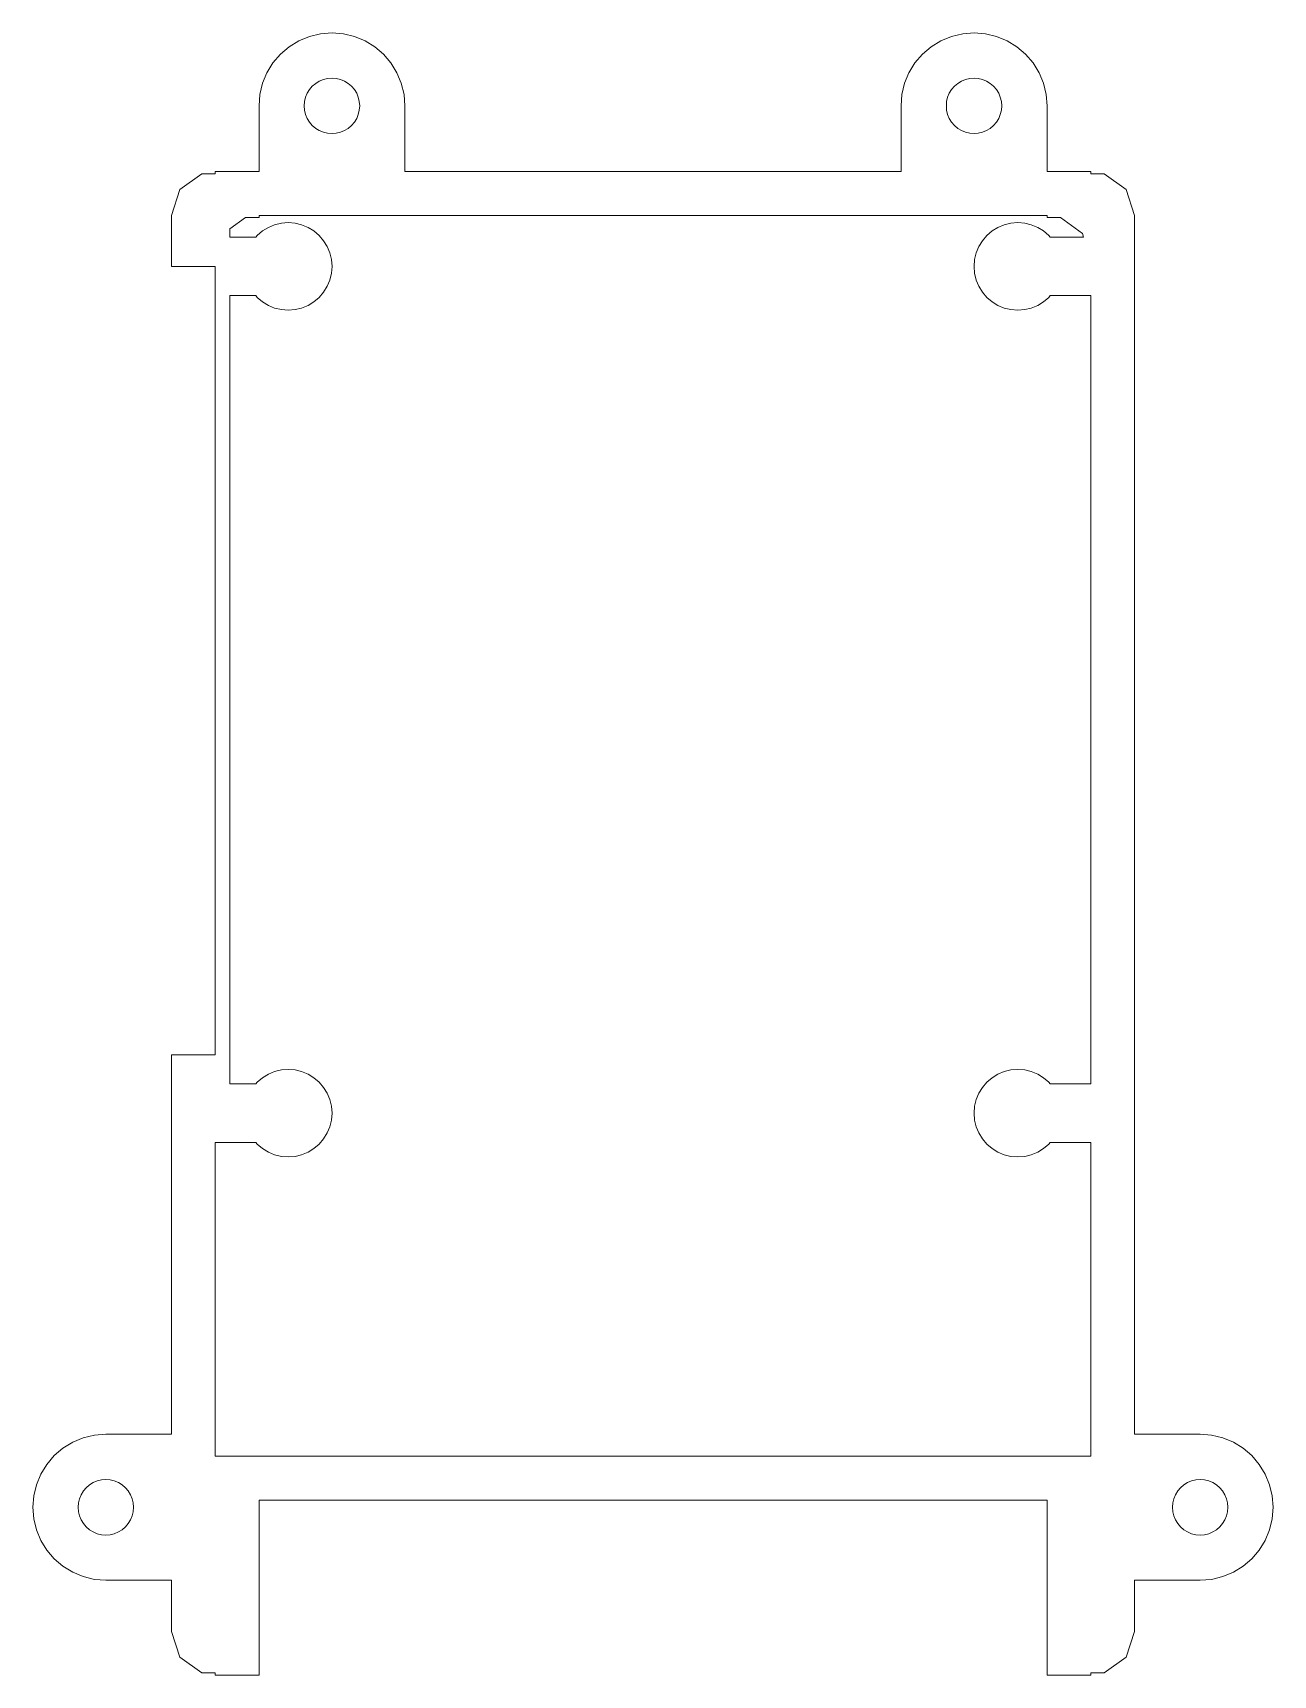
# Model space of a CAD drawing. Header units: millimetres. Extents: x -1309 to 1857, y -1546 to 39.
# Drawn here: x 992.7 to 1077.7, y -1546 to -1433.5 of the extents above; entities that cross this region are included whole.
import ezdxf

# ---------------------------------------------------------------- set-up
doc = ezdxf.new("R2010")
doc.units = ezdxf.units.MM
doc.header["$LTSCALE"] = 0.5
doc.layers.get('0').update_dxf_attribs({"lineweight": 18})

msp = doc.modelspace()

# ---------------------------------------------------------------- linework, layer by layer
for p, q in [((1010.25, -1434.48), (1010.92, -1434.07)), ((1010.92, -1434.07), (1011.64, -1433.77)), ((1011.64, -1433.77), (1012.41, -1433.59)), ((1012.41, -1433.59), (1013.19, -1433.53)), ((1013.19, -1433.53), (1013.97, -1433.59)), ((1013.97, -1433.59), (1014.73, -1433.77)), ((1014.73, -1433.77), (1015.46, -1434.07)), ((1015.46, -1434.07), (1016.13, -1434.48)), ((1054.25, -1434.48), (1054.92, -1434.07)), ((1054.92, -1434.07), (1055.64, -1433.77)), ((1055.64, -1433.77), (1056.41, -1433.59)), ((1056.41, -1433.59), (1057.19, -1433.53)), ((1057.19, -1433.53), (1057.97, -1433.59)), ((1057.97, -1433.59), (1058.73, -1433.77)), ((1058.73, -1433.77), (1059.46, -1434.07)), ((1059.46, -1434.07), (1060.13, -1434.48)), ((1009.14, -1435.59), (1009.65, -1434.99)), ((1009.65, -1434.99), (1010.25, -1434.48)), ((1016.13, -1434.48), (1016.72, -1434.99)), ((1016.72, -1434.99), (1017.23, -1435.59)), ((1053.14, -1435.59), (1053.65, -1434.99)), ((1053.65, -1434.99), (1054.25, -1434.48)), ((1060.13, -1434.48), (1060.72, -1434.99)), ((1060.72, -1434.99), (1061.23, -1435.59)), ((1008.43, -1436.98), (1008.73, -1436.26)), ((1008.73, -1436.26), (1009.14, -1435.59)), ((1017.23, -1435.59), (1017.64, -1436.26)), ((1017.64, -1436.26), (1017.94, -1436.98)), ((1052.43, -1436.98), (1052.73, -1436.26)), ((1052.73, -1436.26), (1053.14, -1435.59)), ((1061.23, -1435.59), (1061.64, -1436.26)), ((1061.64, -1436.26), (1061.94, -1436.98)), ((1008.19, -1438.53), (1008.25, -1437.75)), ((1008.25, -1437.75), (1008.43, -1436.98)), ((1011.38, -1437.94), (1011.49, -1437.67)), ((1011.49, -1437.67), (1011.65, -1437.41)), ((1011.65, -1437.41), (1011.84, -1437.18)), ((1011.84, -1437.18), (1012.07, -1436.99)), ((1012.07, -1436.99), (1012.32, -1436.84)), ((1012.32, -1436.84), (1012.6, -1436.72)), ((1012.6, -1436.72), (1012.89, -1436.65)), ((1012.89, -1436.65), (1013.19, -1436.63)), ((1013.19, -1436.63), (1013.48, -1436.65)), ((1013.48, -1436.65), (1013.77, -1436.72)), ((1013.77, -1436.72), (1014.05, -1436.84)), ((1014.05, -1436.84), (1014.3, -1436.99)), ((1014.3, -1436.99), (1014.53, -1437.18)), ((1014.53, -1437.18), (1014.72, -1437.41)), ((1014.72, -1437.41), (1014.88, -1437.67)), ((1014.88, -1437.67), (1014.99, -1437.94)), ((1017.94, -1436.98), (1018.13, -1437.75)), ((1018.13, -1437.75), (1018.19, -1438.53)), ((1052.19, -1438.53), (1052.25, -1437.75)), ((1052.25, -1437.75), (1052.43, -1436.98)), ((1055.38, -1437.94), (1055.49, -1437.67)), ((1055.49, -1437.67), (1055.65, -1437.41)), ((1055.65, -1437.41), (1055.84, -1437.18)), ((1055.84, -1437.18), (1056.07, -1436.99)), ((1056.07, -1436.99), (1056.32, -1436.84)), ((1056.32, -1436.84), (1056.6, -1436.72)), ((1056.6, -1436.72), (1056.89, -1436.65)), ((1056.89, -1436.65), (1057.19, -1436.63)), ((1057.19, -1436.63), (1057.48, -1436.65)), ((1057.48, -1436.65), (1057.77, -1436.72)), ((1057.77, -1436.72), (1058.05, -1436.84)), ((1058.05, -1436.84), (1058.3, -1436.99)), ((1058.3, -1436.99), (1058.53, -1437.18)), ((1058.53, -1437.18), (1058.72, -1437.41)), ((1058.72, -1437.41), (1058.88, -1437.67)), ((1058.88, -1437.67), (1058.99, -1437.94)), ((1061.94, -1436.98), (1062.13, -1437.75)), ((1062.13, -1437.75), (1062.19, -1438.53)), ((1008.19, -1443.03), (1008.19, -1438.53)), ((1011.29, -1438.53), (1011.31, -1438.23)), ((1011.31, -1438.83), (1011.29, -1438.53)), ((1011.31, -1438.23), (1011.38, -1437.94)), ((1011.38, -1439.12), (1011.31, -1438.83)), ((1014.99, -1437.94), (1015.06, -1438.23)), ((1015.06, -1438.83), (1014.99, -1439.12)), ((1015.06, -1438.23), (1015.09, -1438.53)), ((1015.09, -1438.53), (1015.06, -1438.83)), ((1018.19, -1438.53), (1018.19, -1443.03)), ((1052.19, -1443.03), (1052.19, -1438.53)), ((1055.29, -1438.53), (1055.31, -1438.23)), ((1055.31, -1438.83), (1055.29, -1438.53)), ((1055.31, -1438.23), (1055.38, -1437.94)), ((1055.38, -1439.12), (1055.31, -1438.83)), ((1058.99, -1437.94), (1059.06, -1438.23)), ((1059.06, -1438.83), (1058.99, -1439.12)), ((1059.06, -1438.23), (1059.09, -1438.53)), ((1059.09, -1438.53), (1059.06, -1438.83)), ((1062.19, -1438.53), (1062.19, -1443.03)), ((1011.49, -1439.39), (1011.38, -1439.12)), ((1011.65, -1439.65), (1011.49, -1439.39)), ((1011.84, -1439.87), (1011.65, -1439.65)), ((1012.07, -1440.07), (1011.84, -1439.87)), ((1014.53, -1439.87), (1014.3, -1440.07)), ((1014.72, -1439.65), (1014.53, -1439.87)), ((1014.88, -1439.39), (1014.72, -1439.65)), ((1014.99, -1439.12), (1014.88, -1439.39)), ((1055.49, -1439.39), (1055.38, -1439.12)), ((1055.65, -1439.65), (1055.49, -1439.39)), ((1055.84, -1439.87), (1055.65, -1439.65)), ((1056.07, -1440.07), (1055.84, -1439.87)), ((1058.53, -1439.87), (1058.3, -1440.07)), ((1058.72, -1439.65), (1058.53, -1439.87)), ((1058.88, -1439.39), (1058.72, -1439.65)), ((1058.99, -1439.12), (1058.88, -1439.39)), ((1012.32, -1440.22), (1012.07, -1440.07)), ((1012.6, -1440.34), (1012.32, -1440.22)), ((1012.89, -1440.41), (1012.6, -1440.34)), ((1013.19, -1440.43), (1012.89, -1440.41)), ((1013.48, -1440.41), (1013.19, -1440.43)), ((1013.77, -1440.34), (1013.48, -1440.41)), ((1014.05, -1440.22), (1013.77, -1440.34)), ((1014.3, -1440.07), (1014.05, -1440.22)), ((1056.32, -1440.22), (1056.07, -1440.07)), ((1056.6, -1440.34), (1056.32, -1440.22)), ((1056.89, -1440.41), (1056.6, -1440.34)), ((1057.19, -1440.43), (1056.89, -1440.41)), ((1057.48, -1440.41), (1057.19, -1440.43)), ((1057.77, -1440.34), (1057.48, -1440.41)), ((1058.05, -1440.22), (1057.77, -1440.34)), ((1058.3, -1440.07), (1058.05, -1440.22)), ((1002.76, -1444.27), (1004.26, -1443.18)), ((1004.26, -1443.18), (1005.19, -1443.18)), ((1005.19, -1443.18), (1005.19, -1443.03)), ((1005.19, -1443.03), (1008.19, -1443.03)), ((1018.19, -1443.03), (1052.19, -1443.03)), ((1062.19, -1443.03), (1065.19, -1443.03)), ((1065.19, -1443.03), (1065.19, -1443.18)), ((1065.19, -1443.18), (1066.11, -1443.18)), ((1066.11, -1443.18), (1067.61, -1444.27)), ((1002.19, -1446.03), (1002.76, -1444.27)), ((1067.61, -1444.27), (1068.19, -1446.03)), ((1002.19, -1449.53), (1002.19, -1446.03)), ((1006.19, -1446.95), (1007.26, -1446.18)), ((1007.26, -1446.18), (1008.19, -1446.18)), ((1008.19, -1446.18), (1008.19, -1446.03)), ((1008.19, -1446.03), (1062.19, -1446.03)), ((1009.26, -1446.68), (1008.83, -1446.86)), ((1009.72, -1446.57), (1009.26, -1446.68)), ((1010.19, -1446.53), (1009.72, -1446.57)), ((1010.66, -1446.57), (1010.19, -1446.53)), ((1011.11, -1446.68), (1010.66, -1446.57)), ((1011.55, -1446.86), (1011.11, -1446.68)), ((1059.26, -1446.68), (1058.83, -1446.86)), ((1059.72, -1446.57), (1059.26, -1446.68)), ((1060.19, -1446.53), (1059.72, -1446.57)), ((1060.66, -1446.57), (1060.19, -1446.53)), ((1061.11, -1446.68), (1060.66, -1446.57)), ((1061.55, -1446.86), (1061.11, -1446.68)), ((1062.19, -1446.03), (1062.19, -1446.18)), ((1062.19, -1446.18), (1063.11, -1446.18)), ((1063.11, -1446.18), (1064.61, -1447.27)), ((1068.19, -1446.03), (1068.19, -1529.53)), ((1006.19, -1447.53), (1006.19, -1446.95)), ((1007.96, -1447.53), (1006.19, -1447.53)), ((1008.07, -1447.41), (1007.96, -1447.53)), ((1008.42, -1447.1), (1008.07, -1447.41)), ((1008.83, -1446.86), (1008.42, -1447.1)), ((1011.95, -1447.1), (1011.55, -1446.86)), ((1012.31, -1447.41), (1011.95, -1447.1)), ((1012.61, -1447.77), (1012.31, -1447.41)), ((1012.86, -1448.17), (1012.61, -1447.77)), ((1057.76, -1447.77), (1057.51, -1448.17)), ((1058.07, -1447.41), (1057.76, -1447.77)), ((1058.42, -1447.1), (1058.07, -1447.41)), ((1058.83, -1446.86), (1058.42, -1447.1)), ((1061.95, -1447.1), (1061.55, -1446.86)), ((1062.31, -1447.41), (1061.95, -1447.1)), ((1062.41, -1447.53), (1062.31, -1447.41)), ((1064.7, -1447.53), (1062.41, -1447.53)), ((1064.61, -1447.27), (1064.7, -1447.53)), ((1013.04, -1448.6), (1012.86, -1448.17)), ((1013.15, -1449.06), (1013.04, -1448.6)), ((1057.33, -1448.6), (1057.22, -1449.06)), ((1057.51, -1448.17), (1057.33, -1448.6)), ((1005.19, -1449.53), (1002.19, -1449.53)), ((1005.19, -1503.53), (1005.19, -1449.53)), ((1013.04, -1450.46), (1013.15, -1450)), ((1013.19, -1449.53), (1013.15, -1449.06)), ((1013.15, -1450), (1013.19, -1449.53)), ((1057.22, -1449.06), (1057.19, -1449.53)), ((1057.19, -1449.53), (1057.22, -1450)), ((1057.22, -1450), (1057.33, -1450.46)), ((1012.61, -1451.29), (1012.86, -1450.89)), ((1012.86, -1450.89), (1013.04, -1450.46)), ((1057.33, -1450.46), (1057.51, -1450.89)), ((1057.51, -1450.89), (1057.76, -1451.29)), ((1006.19, -1505.53), (1006.19, -1451.53)), ((1006.19, -1451.53), (1007.96, -1451.53)), ((1007.96, -1451.53), (1008.07, -1451.65)), ((1008.07, -1451.65), (1008.42, -1451.96)), ((1008.42, -1451.96), (1008.83, -1452.2)), ((1008.83, -1452.2), (1009.26, -1452.38)), ((1011.11, -1452.38), (1011.55, -1452.2)), ((1011.55, -1452.2), (1011.95, -1451.96)), ((1011.95, -1451.96), (1012.31, -1451.65)), ((1012.31, -1451.65), (1012.61, -1451.29)), ((1057.76, -1451.29), (1058.07, -1451.65)), ((1058.07, -1451.65), (1058.42, -1451.96)), ((1058.42, -1451.96), (1058.83, -1452.2)), ((1058.83, -1452.2), (1059.26, -1452.38)), ((1061.11, -1452.38), (1061.55, -1452.2)), ((1061.55, -1452.2), (1061.95, -1451.96)), ((1061.95, -1451.96), (1062.31, -1451.65)), ((1062.31, -1451.65), (1062.41, -1451.53)), ((1062.41, -1451.53), (1065.19, -1451.53)), ((1065.19, -1451.53), (1065.19, -1505.53)), ((1009.26, -1452.38), (1009.72, -1452.49)), ((1009.72, -1452.49), (1010.19, -1452.53)), ((1010.19, -1452.53), (1010.66, -1452.49)), ((1010.66, -1452.49), (1011.11, -1452.38)), ((1059.26, -1452.38), (1059.72, -1452.49)), ((1059.72, -1452.49), (1060.19, -1452.53)), ((1060.19, -1452.53), (1060.66, -1452.49)), ((1060.66, -1452.49), (1061.11, -1452.38)), ((1002.19, -1529.53), (1002.19, -1503.53)), ((1002.19, -1503.53), (1005.19, -1503.53)), ((1008.42, -1505.1), (1008.07, -1505.41)), ((1008.83, -1504.86), (1008.42, -1505.1)), ((1009.26, -1504.68), (1008.83, -1504.86)), ((1009.72, -1504.57), (1009.26, -1504.68)), ((1010.19, -1504.53), (1009.72, -1504.57)), ((1010.66, -1504.57), (1010.19, -1504.53)), ((1011.11, -1504.68), (1010.66, -1504.57)), ((1011.55, -1504.86), (1011.11, -1504.68)), ((1011.95, -1505.1), (1011.55, -1504.86)), ((1012.31, -1505.41), (1011.95, -1505.1)), ((1058.42, -1505.1), (1058.07, -1505.41)), ((1058.83, -1504.86), (1058.42, -1505.1)), ((1059.26, -1504.68), (1058.83, -1504.86)), ((1059.72, -1504.57), (1059.26, -1504.68)), ((1060.19, -1504.53), (1059.72, -1504.57)), ((1060.66, -1504.57), (1060.19, -1504.53)), ((1061.11, -1504.68), (1060.66, -1504.57)), ((1061.55, -1504.86), (1061.11, -1504.68)), ((1061.95, -1505.1), (1061.55, -1504.86)), ((1062.31, -1505.41), (1061.95, -1505.1)), ((1007.96, -1505.53), (1006.19, -1505.53)), ((1008.07, -1505.41), (1007.96, -1505.53)), ((1012.61, -1505.77), (1012.31, -1505.41)), ((1012.86, -1506.17), (1012.61, -1505.77)), ((1013.04, -1506.6), (1012.86, -1506.17)), ((1057.51, -1506.17), (1057.33, -1506.6)), ((1057.76, -1505.77), (1057.51, -1506.17)), ((1058.07, -1505.41), (1057.76, -1505.77)), ((1062.41, -1505.53), (1062.31, -1505.41)), ((1065.19, -1505.53), (1062.41, -1505.53)), ((1013.15, -1507.06), (1013.04, -1506.6)), ((1013.19, -1507.53), (1013.15, -1507.06)), ((1057.22, -1507.06), (1057.19, -1507.53)), ((1057.33, -1506.6), (1057.22, -1507.06)), ((1012.86, -1508.89), (1013.04, -1508.46)), ((1013.04, -1508.46), (1013.15, -1508)), ((1013.15, -1508), (1013.19, -1507.53)), ((1057.19, -1507.53), (1057.22, -1508)), ((1057.22, -1508), (1057.33, -1508.46)), ((1057.33, -1508.46), (1057.51, -1508.89)), ((1005.19, -1531.03), (1005.19, -1509.53)), ((1005.19, -1509.53), (1007.96, -1509.53)), ((1007.96, -1509.53), (1008.07, -1509.65)), ((1008.07, -1509.65), (1008.42, -1509.96)), ((1011.95, -1509.96), (1012.31, -1509.65)), ((1012.31, -1509.65), (1012.61, -1509.29)), ((1012.61, -1509.29), (1012.86, -1508.89)), ((1057.51, -1508.89), (1057.76, -1509.29)), ((1057.76, -1509.29), (1058.07, -1509.65)), ((1058.07, -1509.65), (1058.42, -1509.96)), ((1061.95, -1509.96), (1062.31, -1509.65)), ((1062.31, -1509.65), (1062.41, -1509.53)), ((1062.41, -1509.53), (1065.19, -1509.53)), ((1065.19, -1509.53), (1065.19, -1531.03)), ((1008.42, -1509.96), (1008.83, -1510.2)), ((1008.83, -1510.2), (1009.26, -1510.38)), ((1009.26, -1510.38), (1009.72, -1510.49)), ((1009.72, -1510.49), (1010.19, -1510.53)), ((1010.19, -1510.53), (1010.66, -1510.49)), ((1010.66, -1510.49), (1011.11, -1510.38)), ((1011.11, -1510.38), (1011.55, -1510.2)), ((1011.55, -1510.2), (1011.95, -1509.96)), ((1058.42, -1509.96), (1058.83, -1510.2)), ((1058.83, -1510.2), (1059.26, -1510.38)), ((1059.26, -1510.38), (1059.72, -1510.49)), ((1059.72, -1510.49), (1060.19, -1510.53)), ((1060.19, -1510.53), (1060.66, -1510.49)), ((1060.66, -1510.49), (1061.11, -1510.38)), ((1061.11, -1510.38), (1061.55, -1510.2)), ((1061.55, -1510.2), (1061.95, -1509.96)), ((995.42, -1530.07), (996.14, -1529.77)), ((996.14, -1529.77), (996.91, -1529.59)), ((996.91, -1529.59), (997.69, -1529.53)), ((997.69, -1529.53), (1002.19, -1529.53)), ((1068.19, -1529.53), (1072.69, -1529.53)), ((1072.69, -1529.53), (1073.47, -1529.59)), ((1073.47, -1529.59), (1074.23, -1529.77)), ((1074.23, -1529.77), (1074.96, -1530.07)), ((993.64, -1531.59), (994.15, -1530.99)), ((994.15, -1530.99), (994.75, -1530.48)), ((994.75, -1530.48), (995.42, -1530.07)), ((1065.19, -1531.03), (1005.19, -1531.03)), ((1074.96, -1530.07), (1075.63, -1530.48)), ((1075.63, -1530.48), (1076.22, -1530.99)), ((1076.22, -1530.99), (1076.73, -1531.59)), ((993.23, -1532.26), (993.64, -1531.59)), ((1076.73, -1531.59), (1077.14, -1532.26)), ((992.75, -1533.75), (992.93, -1532.98)), ((992.93, -1532.98), (993.23, -1532.26)), ((996.15, -1533.41), (996.34, -1533.19)), ((996.34, -1533.19), (996.57, -1532.99)), ((996.57, -1532.99), (996.82, -1532.84)), ((996.82, -1532.84), (997.1, -1532.72)), ((997.1, -1532.72), (997.39, -1532.65)), ((997.39, -1532.65), (997.69, -1532.63)), ((997.69, -1532.63), (997.98, -1532.65)), ((997.98, -1532.65), (998.27, -1532.72)), ((998.27, -1532.72), (998.55, -1532.84)), ((998.55, -1532.84), (998.8, -1532.99)), ((998.8, -1532.99), (999.03, -1533.19)), ((999.03, -1533.19), (999.22, -1533.41)), ((1071.15, -1533.41), (1071.34, -1533.19)), ((1071.34, -1533.19), (1071.57, -1532.99)), ((1071.57, -1532.99), (1071.82, -1532.84)), ((1071.82, -1532.84), (1072.1, -1532.72)), ((1072.1, -1532.72), (1072.39, -1532.65)), ((1072.39, -1532.65), (1072.69, -1532.63)), ((1072.69, -1532.63), (1072.98, -1532.65)), ((1072.98, -1532.65), (1073.27, -1532.72)), ((1073.27, -1532.72), (1073.55, -1532.84)), ((1073.55, -1532.84), (1073.8, -1532.99)), ((1073.8, -1532.99), (1074.03, -1533.19)), ((1074.03, -1533.19), (1074.22, -1533.41)), ((1077.14, -1532.26), (1077.44, -1532.98)), ((1077.44, -1532.98), (1077.63, -1533.75)), ((992.69, -1534.53), (992.75, -1533.75)), ((995.79, -1534.53), (995.81, -1534.23)), ((995.81, -1534.23), (995.88, -1533.94)), ((995.88, -1533.94), (995.99, -1533.67)), ((995.99, -1533.67), (996.15, -1533.41)), ((999.22, -1533.41), (999.38, -1533.67)), ((999.38, -1533.67), (999.49, -1533.94)), ((999.49, -1533.94), (999.56, -1534.23)), ((999.56, -1534.23), (999.59, -1534.53)), ((1062.19, -1534.03), (1008.19, -1534.03)), ((1008.19, -1534.03), (1008.19, -1546.03)), ((1062.19, -1546.03), (1062.19, -1534.03)), ((1070.79, -1534.53), (1070.81, -1534.23)), ((1070.81, -1534.23), (1070.88, -1533.94)), ((1070.88, -1533.94), (1070.99, -1533.67)), ((1070.99, -1533.67), (1071.15, -1533.41)), ((1074.22, -1533.41), (1074.38, -1533.67)), ((1074.38, -1533.67), (1074.49, -1533.94)), ((1074.49, -1533.94), (1074.56, -1534.23)), ((1074.56, -1534.23), (1074.59, -1534.53)), ((1077.63, -1533.75), (1077.69, -1534.53)), ((992.75, -1535.31), (992.69, -1534.53)), ((992.93, -1536.07), (992.75, -1535.31)), ((995.81, -1534.83), (995.79, -1534.53)), ((995.88, -1535.12), (995.81, -1534.83)), ((995.99, -1535.39), (995.88, -1535.12)), ((996.15, -1535.65), (995.99, -1535.39)), ((999.38, -1535.39), (999.22, -1535.65)), ((999.49, -1535.12), (999.38, -1535.39)), ((999.56, -1534.83), (999.49, -1535.12)), ((999.59, -1534.53), (999.56, -1534.83)), ((1070.81, -1534.83), (1070.79, -1534.53)), ((1070.88, -1535.12), (1070.81, -1534.83)), ((1070.99, -1535.39), (1070.88, -1535.12)), ((1071.15, -1535.65), (1070.99, -1535.39)), ((1074.38, -1535.39), (1074.22, -1535.65)), ((1074.49, -1535.12), (1074.38, -1535.39)), ((1074.56, -1534.83), (1074.49, -1535.12)), ((1074.59, -1534.53), (1074.56, -1534.83)), ((1077.63, -1535.31), (1077.44, -1536.07)), ((1077.69, -1534.53), (1077.63, -1535.31)), ((993.23, -1536.8), (992.93, -1536.07)), ((996.34, -1535.87), (996.15, -1535.65)), ((996.57, -1536.07), (996.34, -1535.87)), ((996.82, -1536.22), (996.57, -1536.07)), ((997.1, -1536.34), (996.82, -1536.22)), ((997.39, -1536.41), (997.1, -1536.34)), ((997.69, -1536.43), (997.39, -1536.41)), ((997.98, -1536.41), (997.69, -1536.43)), ((998.27, -1536.34), (997.98, -1536.41)), ((998.55, -1536.22), (998.27, -1536.34)), ((998.8, -1536.07), (998.55, -1536.22)), ((999.03, -1535.87), (998.8, -1536.07)), ((999.22, -1535.65), (999.03, -1535.87)), ((1071.34, -1535.87), (1071.15, -1535.65)), ((1071.57, -1536.07), (1071.34, -1535.87)), ((1071.82, -1536.22), (1071.57, -1536.07)), ((1072.1, -1536.34), (1071.82, -1536.22)), ((1072.39, -1536.41), (1072.1, -1536.34)), ((1072.69, -1536.43), (1072.39, -1536.41)), ((1072.98, -1536.41), (1072.69, -1536.43)), ((1073.27, -1536.34), (1072.98, -1536.41)), ((1073.55, -1536.22), (1073.27, -1536.34)), ((1073.8, -1536.07), (1073.55, -1536.22)), ((1074.03, -1535.87), (1073.8, -1536.07)), ((1074.22, -1535.65), (1074.03, -1535.87)), ((1077.44, -1536.07), (1077.14, -1536.8)), ((993.64, -1537.47), (993.23, -1536.8)), ((994.15, -1538.06), (993.64, -1537.47)), ((1076.73, -1537.47), (1076.22, -1538.06)), ((1077.14, -1536.8), (1076.73, -1537.47)), ((994.75, -1538.57), (994.15, -1538.06)), ((995.42, -1538.98), (994.75, -1538.57)), ((996.14, -1539.28), (995.42, -1538.98)), ((1074.96, -1538.98), (1074.23, -1539.28)), ((1075.63, -1538.57), (1074.96, -1538.98)), ((1076.22, -1538.06), (1075.63, -1538.57)), ((996.91, -1539.47), (996.14, -1539.28)), ((997.69, -1539.53), (996.91, -1539.47)), ((1002.19, -1539.53), (997.69, -1539.53)), ((1002.19, -1543.03), (1002.19, -1539.53)), ((1072.69, -1539.53), (1068.19, -1539.53)), ((1068.19, -1539.53), (1068.19, -1543.03)), ((1073.47, -1539.47), (1072.69, -1539.53)), ((1074.23, -1539.28), (1073.47, -1539.47)), ((1002.76, -1544.79), (1002.19, -1543.03)), ((1068.19, -1543.03), (1067.61, -1544.79)), ((1004.26, -1545.88), (1002.76, -1544.79)), ((1067.61, -1544.79), (1066.11, -1545.88)), ((1005.19, -1545.88), (1004.26, -1545.88)), ((1005.19, -1546.03), (1005.19, -1545.88)), ((1008.19, -1546.03), (1005.19, -1546.03)), ((1065.19, -1546.03), (1062.19, -1546.03)), ((1066.11, -1545.88), (1065.19, -1545.88)), ((1065.19, -1545.88), (1065.19, -1546.03))]:
    msp.add_line(p, q)

doc.saveas('drawing.dxf')
